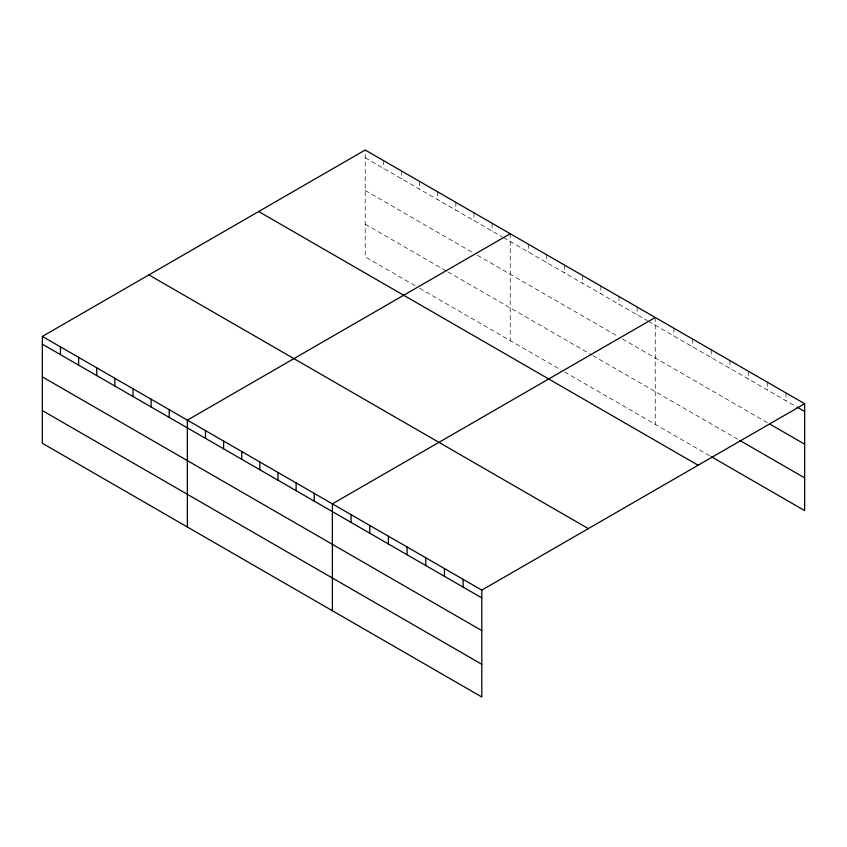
<?xml version="1.0" encoding="UTF-8"?>
<svg xmlns="http://www.w3.org/2000/svg" width="847" height="847" viewBox="0 0 847 847"><rect width="100%" height="100%" fill="white"/><g stroke="black" fill="none" stroke-linecap="round" stroke-linejoin="round"><path stroke-width="0.64" stroke-dasharray="4.24 3.18" d="M415.051 285.651L365.205 256.874L365.205 150.014M365.205 157.775L502.292 236.927M503.425 237.573L647.309 320.642M648.442 321.299L795.862 406.412M365.205 190.48L472.838 252.618M477.369 255.233L617.855 336.344M622.386 338.959L767.297 422.621M365.205 224.169L446.782 271.262M447.915 271.919L591.799 354.988M592.932 355.645L737.631 439.191M419.593 288.266L560.068 369.377M564.6 371.992L710.167 456.035M785.974 392.944L785.974 400.705M767.297 382.156L767.297 389.916M748.621 371.378L748.621 379.138M729.945 360.6L729.945 368.36M711.268 349.811L711.268 357.572M692.592 339.033L692.592 346.794M673.916 328.244L673.916 336.005M655.239 317.466L655.239 424.326M637.113 306.995L637.113 314.756M618.988 296.535L618.988 304.295M600.862 286.064L600.862 293.824M582.736 275.603L582.736 283.364M564.6 265.132L564.6 272.893M546.474 254.672L546.474 262.432M528.348 244.201L528.348 251.972M510.222 233.74L510.222 340.6M492.096 223.28L492.096 231.04M473.971 212.809L473.971 220.569M455.845 202.348L455.845 210.109M437.719 191.877L437.719 199.638M419.593 181.417L419.593 189.177M401.457 170.946L401.457 178.706M383.331 160.485L383.331 168.246"/><path stroke-width="1.27" d="M42.35 336.418L481.795 590.126L481.795 696.986L42.35 443.277L42.35 336.418L365.205 150.014L804.65 403.723L804.65 510.582L711.268 456.671M510.222 233.74L187.367 420.144L187.367 527.003M655.239 317.466L332.384 503.87L332.384 610.719M481.795 590.126L804.65 403.723M796.963 407.047L804.65 411.483M769.5 423.892L804.65 444.188M739.833 440.461L804.65 477.877M258.663 211.528L698.108 465.236M148.892 274.904L588.337 528.613M42.35 344.178L481.795 597.887M42.35 376.883L481.795 630.592M42.35 410.573L481.795 664.281M463.118 579.348L463.118 587.109M444.442 568.559L444.442 576.32M425.766 557.781L425.766 565.542M407.089 546.993L407.089 554.753M388.413 536.215L388.413 543.975M369.737 525.426L369.737 533.187M351.06 514.648L351.06 522.408M314.258 493.399L314.258 501.159M296.132 482.938L296.132 490.699M277.996 472.467L277.996 480.228M259.87 462.007L259.87 469.767M241.744 451.536L241.744 459.296M223.619 441.075L223.619 448.836M205.493 430.604L205.493 438.365M169.241 409.673L169.241 417.433M151.115 399.212L151.115 406.973M132.99 388.741L132.99 396.502M114.853 378.281L114.853 386.041M96.727 367.81L96.727 375.57M78.602 357.349L78.602 365.11M60.476 346.878L60.476 354.639"/></g></svg>
